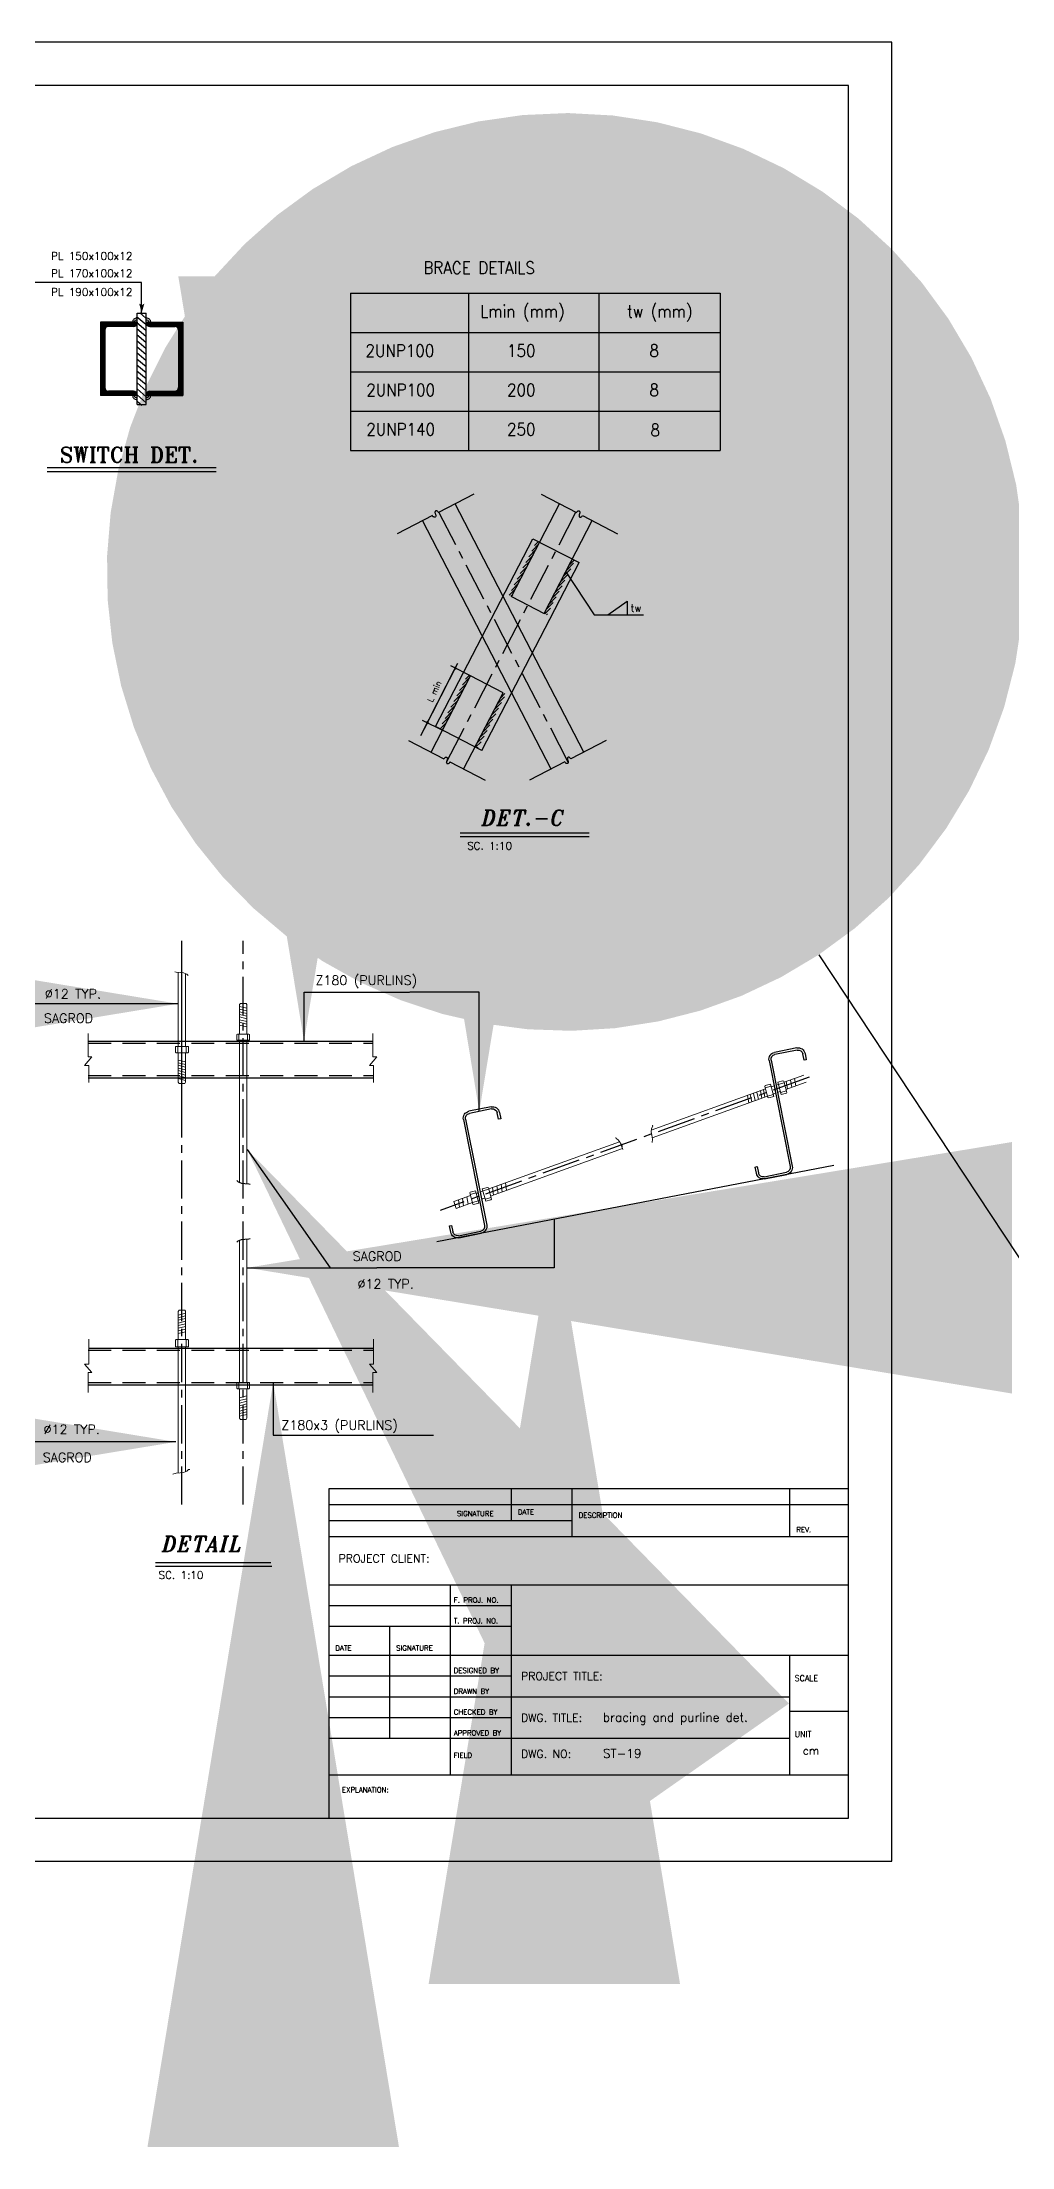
# Model space of a CAD drawing. Header units: inches. Extents: x 460503 to 460688, y 47570 to 48852.
# Drawn here: x 460562.4 to 460594.1, y 47570.4 to 47639.2 of the extents above; entities that cross this region are included whole.
import ezdxf
from ezdxf.enums import TextEntityAlignment as Align

# ---------------------------------------------------------------- set-up
doc = ezdxf.new("R2010")
doc.units = ezdxf.units.IN
doc.header["$MEASUREMENT"] = 0
doc.linetypes.add('CENTER', pattern=[2, 1.25, -0.25, 0.25, -0.25])
doc.linetypes.add('HIDDEN', pattern=[0.375, 0.25, -0.125])
for name, color, linetype in [('1', 1, 'Continuous'), ('1R', 1, 'Continuous'), ('2Y', 2, 'Continuous'), ('3', 3, 'HIDDEN'), ('3G', 3, 'Continuous'), ('4', 4, 'Continuous'), ('4C', 4, 'Continuous'), ('5', 7, 'Continuous'), ('6M', 6, 'Continuous'), ('7', 7, 'Continuous'), ('AXE', 1, 'CENTER'), ('DIM', 8, 'Continuous'), ('E10', 3, 'Continuous'), ('lateral brace', 5, 'Continuous'), ('Layer4', 118, 'Continuous'), ('PY', 4, 'Continuous'), ('ST', 30, 'Continuous'), ('TEX', 2, 'Continuous'), ('tir', 92, 'Continuous'), ('TXT', 3, 'Continuous')]:
    doc.layers.add(name, color=color, linetype=linetype)
doc.layers.add('2', color=2, linetype='Continuous', lineweight=9)
doc.styles.add('E100', font='SIMPLEX.shx', dxfattribs={"width": 0.7})
doc.styles.add('GOTHIC', font='GOTHIC.TTF')
doc.styles.add('ITALICT', font='italict')
doc.styles.add('ROMANS', font='ROMANS', dxfattribs={"width": 0.8})
doc.styles.add('ROMANT', font='romant')
doc.dimstyles.new('1-10', dxfattribs={"dimscale": 0, "dimtxt": 20, "dimasz": 25, "dimexe": 10, "dimexo": 10, "dimgap": 10, "dimtad": 0, "dimdec": 0, "dimtxsty": 'GOTHIC', "dimcen": 0, "dimclrd": 256, "dimclre": 256, "dimclrt": 1, "dimadec": 0, "dimazin": 0, "dimtfac": 1, "dimtdec": 0, "dimtofl": 0, "dimtmove": 2, "dimatfit": 3, "dimfxl": 1, "dimarcsym": 0})
doc.dimstyles.new('FELESH', dxfattribs={"dimscale": 10, "dimtxt": 2, "dimasz": 1, "dimexe": 1.5, "dimexo": 8, "dimgap": 1, "dimtad": 1, "dimlfac": 0.75, "dimzin": 9, "dimdsep": 46, "dimtxsty": 'ROMANS', "dimblk": 'DOT', "dimcen": 0.09, "dimdle": 1.5, "dimclrd": 1, "dimclre": 1, "dimclrt": 2, "dimadec": 0, "dimazin": 0, "dimtfac": 0.5, "dimtix": 1, "dimtmove": 2, "dimatfit": 3, "dimldrblk": 'DOT', "dimfxl": 1, "dimtvp": 0.15, "dimtolj": 1, "dimtzin": 9, "dimarcsym": 0})

# ---------------------------------------------------------------- blocks, each defined once
blk = doc.blocks.new('F')
at = {"layer": '3'}
for points in [[(0, 0), (2.57, 0), (3.14, 0.84)], [(0, 0), (2.57, 0), (3.14, -0.84)]]:
    blk.add_solid(points, dxfattribs=at)
blk = doc.blocks.new('ZZ')
at = {"layer": 'ST', "color": 3}
for p, q in [((-236319.8, -428742.5), (-236319.8, -428753)), ((-236319.8, -428753), (-236316.3, -428753)), ((-236316.3, -428753), (-236316.3, -428742.5)), ((-236308.3, -428731), (-236271.3, -428731)), ((-236308.3, -428734.5), (-236271.3, -428734.5)), ((-236263.3, -428742.5), (-236263.3, -428919)), ((-236259.8, -428742.5), (-236259.8, -428919)), ((-236214.8, -428927), (-236251.8, -428927)), ((-236214.8, -428930.5), (-236251.8, -428930.5)), ((-236203.3, -428908.5), (-236206.8, -428908.5)), ((-236206.8, -428908.5), (-236206.8, -428919)), ((-236203.3, -428919), (-236203.3, -428908.5))]:
    blk.add_line(p, q, dxfattribs=at)
for centre, radius, start, end in [((-236308.3, -428742.5), 11.5, 90, 180), ((-236308.3, -428742.5), 8, 90, 180), ((-236271.3, -428742.5), 11.5, 0, 90), ((-236271.3, -428742.5), 8, 0, 90), ((-236251.8, -428919), 11.5, 180, 270), ((-236251.8, -428919), 8, 180, 270), ((-236214.8, -428919), 8, 270, 0), ((-236214.8, -428919), 11.5, 270, 0)]:
    blk.add_arc(centre, radius, start, end, dxfattribs=at)
blk = doc.blocks.new('P')
at = {"layer": '6M'}
blk.add_circle((0, 0), 0.291, dxfattribs=at)

msp = doc.modelspace()

# ---------------------------------------------------------------- hatches: boundary and pattern name
at = {"layer": '2Y'}
h = msp.add_hatch(dxfattribs=at)
h.set_pattern_fill('ANSI31', color=256, scale=1.2, angle=94.6893768334, style=0)
h.set_pattern_definition([(139.689377, (458473.77965, 46934.08858), (-0.097039676, -0.114382259), [])])
h.paths.add_polyline_path([(460565.76204603, 47630.33311758), (460565.46213503, 47630.31578206), (460565.47833056, 47627.30813144), (460565.77833491, 47627.30813144)])
at = {"layer": '6M'}
h = msp.add_hatch(dxfattribs=at)
h.set_pattern_fill('ANSI31', color=1, scale=0.5)
h.set_pattern_definition([(45, (0, 0), (-0.044194173824, 0.044194173824), [])])
h.paths.add_polyline_path([(460578.63930958, 47622.82736869), (460578.55050396, 47622.87334219), (460577.63103397, 47621.09722988), (460577.71983958, 47621.05125638)])
h.paths.add_polyline_path([(460579.79378258, 47622.22971319), (460579.70497696, 47622.27568669), (460578.78550697, 47620.49957439), (460578.87431258, 47620.45360089)])
h = msp.add_hatch(dxfattribs=at)
h.set_pattern_fill('ANSI31', color=1, scale=0.5)
h.set_pattern_definition([(45, (-2.26098, -4.36746), (-0.044194173824, 0.044194173824), [])])
h.paths.add_polyline_path([(460576.37833191, 47618.45990669), (460576.28952629, 47618.50588019), (460575.3700563, 47616.72976788), (460575.45886192, 47616.68379438)])
h.paths.add_polyline_path([(460577.53280491, 47617.86225119), (460577.4439993, 47617.90822469), (460576.5245293, 47616.13211238), (460576.61333492, 47616.08613888)])

# ---------------------------------------------------------------- linework, layer by layer
at = {"layer": '1'}
for p, q in [((460571.74860333, 47591.87999788), (460571.74860333, 47581.12488037)), ((460571.74860333, 47591.87999788), (460571.74860333, 47582.53746392)), ((460588.72955203, 47591.87999788), (460571.74860333, 47591.87999788)), ((460577.71284497, 47590.8336397), (460577.71284497, 47591.87999788)), ((460579.70092552, 47590.31046061), (460579.70092552, 47591.87999788)), ((460586.81616116, 47590.31046061), (460586.81616116, 47591.87999788)), ((460588.72955203, 47591.35681879), (460571.74860333, 47591.35681879)), ((460579.70092552, 47590.8336397), (460571.74860333, 47590.8336397)), ((460588.72955203, 47590.31046061), (460571.74860333, 47590.31046061)), ((460588.72955203, 47588.74092333), (460571.74860333, 47588.74092333)), ((460575.72476443, 47582.53746392), (460575.72476443, 47588.74092333)), ((460577.71284497, 47582.53746392), (460577.71284497, 47588.74092333)), ((460577.71284497, 47588.06079052), (460571.74860333, 47588.06079052)), ((460577.71284497, 47587.3806577), (460571.74860333, 47587.3806577)), ((460573.73668388, 47583.71840406), (460573.73668388, 47587.3806577)), ((460577.71284497, 47586.43893533), (460571.74860333, 47586.43893533)), ((460588.72955203, 47586.43893533), (460577.71284497, 47586.43893533)), ((460586.81616116, 47582.53746392), (460586.81616116, 47586.43893533)), ((460577.71284497, 47585.75880252), (460571.74860333, 47585.75880252)), ((460586.81616116, 47585.0786697), (460571.74860333, 47585.0786697)), ((460588.72955203, 47584.60780851), (460586.81616116, 47584.60780851)), ((460577.71284497, 47584.39853688), (460571.74860333, 47584.39853688)), ((460577.71284497, 47583.71840406), (460571.74860333, 47583.71840406)), ((460586.81616116, 47583.71840406), (460577.71284497, 47583.71840406)), ((460571.74860333, 47582.53746392), (460588.72955203, 47582.53746392))]:
    msp.add_line(p, q, dxfattribs=at)
msp.add_lwpolyline([(460507.46120186, 47581.12488037), (460588.72955203, 47581.12488037), (460588.72955203, 47637.757877), (460507.46120186, 47637.757877)], close=True, dxfattribs=at)
at = {"layer": '1R'}
for p, q in [((460565.62550232, 47631.31602793, 0.00000032), (460559.77414489, 47631.31602793, 0.00000032)), ((460565.62550232, 47630.31409257, 0.00000032), (460565.62550232, 47631.31602793, 0.00000032)), ((460574.75610774, 47616.50790341, -0.00019194), (460575.85713807, 47618.66591692, -0.0000592)), ((460574.86425982, 47616.71889517, -0.00019194), (460575.96529015, 47618.87690868, -0.0000592)), ((460576.4149824, 47618.44132675, -0.0000592), (460575.72982598, 47618.78866551, -0.0000592)), ((460575.49121183, 47616.65690715, 0.00001672), (460574.80605541, 47617.00424591, 0.00001672))]:
    msp.add_line(p, q, dxfattribs=at)
at = {"layer": '2'}
for p, q in [((460566.75836989, 47608.77204507), (460566.71267469, 47608.78726811)), ((460566.88616376, 47608.76292229), (460566.75836989, 47608.77204507)), ((460566.82392155, 47606.33822582), (460566.82392155, 47608.76736556)), ((460566.9957017, 47608.75379917), (460566.88616376, 47608.76292229)), ((460567.10523964, 47608.7081846), (460566.9957017, 47608.75379917)), ((460567.06392155, 47606.33822582), (460567.06392155, 47608.72539057)), ((460567.1454597, 47608.66798733), (460567.10523964, 47608.7081846)), ((460568.82392155, 47607.71665476), (460568.8549915, 47607.75288215)), ((460568.82392155, 47607.71665476), (460568.82392155, 47606.75102412)), ((460569.06392155, 47607.59628527), (460568.82392155, 47607.65385239)), ((460569.06392155, 47607.5068471), (460568.82392155, 47607.56441421)), ((460569.06392155, 47607.42337176), (460568.82392155, 47607.48093887)), ((460569.06392155, 47607.33393359), (460568.82392155, 47607.3915007)), ((460569.06392155, 47607.25045825), (460568.82392155, 47607.30802536)), ((460569.06392155, 47607.16102007), (460568.82392155, 47607.21858719)), ((460568.8549915, 47607.75288215), (460569.03730222, 47607.75288215)), ((460569.03730222, 47607.75288215), (460569.06392155, 47607.71563655)), ((460569.06392155, 47607.71563655), (460569.06392155, 47606.75102412)), ((460563.87631173, 47606.77124622), (460563.87631173, 47606.00243373)), ((460568.73492155, 47606.73102412), (460568.75492155, 47606.75102412)), ((460568.73492155, 47606.55102412), (460568.73492155, 47606.73102412)), ((460569.15292155, 47606.55102412), (460568.73492155, 47606.55102412)), ((460568.75492155, 47606.75102412), (460569.13292155, 47606.75102412)), ((460568.80528513, 47606.55102412), (460568.80528513, 47606.75102412)), ((460569.06392155, 47607.07754473), (460568.82392155, 47607.13511185)), ((460569.06392155, 47606.98810656), (460568.82392155, 47607.04567367)), ((460568.82392155, 47606.55102412), (460568.82392155, 47601.9004403)), ((460569.06392155, 47606.55102412), (460569.06392155, 47601.85846532)), ((460569.08255797, 47606.55102412), (460569.08255797, 47606.75102412)), ((460569.13292155, 47606.75102412), (460569.15292155, 47606.73102412)), ((460569.15292155, 47606.55102412), (460569.15292155, 47606.73102412)), ((460573.18828598, 47606.77124622), (460573.18828598, 47606.00243373)), ((460564.00270871, 47606.00243373), (460563.75962216, 47605.72627079)), ((460563.87631173, 47606.00243373), (460564.00270871, 47606.00243373)), ((460566.73492155, 47606.33822582), (460567.15292155, 47606.33822582)), ((460566.73492155, 47606.33822582), (460566.73492155, 47606.15822582)), ((460566.75492155, 47606.13822582), (460566.73492155, 47606.15822582)), ((460567.13292155, 47606.13822582), (460566.75492155, 47606.13822582)), ((460566.80528513, 47606.33822582), (460566.80528513, 47606.13822582)), ((460566.82392155, 47605.17361338), (460566.82392155, 47606.13822582)), ((460566.82392155, 47605.90114338), (460567.06392155, 47605.84357626)), ((460567.06392155, 47605.17259517), (460567.06392155, 47606.13822582)), ((460567.08255797, 47606.33822582), (460567.08255797, 47606.13822582)), ((460567.15292155, 47606.15822582), (460567.13292155, 47606.13822582)), ((460567.15292155, 47606.33822582), (460567.15292155, 47606.15822582)), ((460573.31468295, 47606.00243373), (460573.07159641, 47605.72627079)), ((460573.18828598, 47606.00243373), (460573.31468295, 47606.00243373)), ((460563.75962216, 47605.72627079), (460563.896748, 47605.72627079)), ((460563.896748, 47605.72627079), (460563.896748, 47605.17049366)), ((460566.82392155, 47605.8117052), (460567.06392155, 47605.75413809)), ((460566.82392155, 47605.72822986), (460567.06392155, 47605.67066275)), ((460566.82392155, 47605.63879169), (460567.06392155, 47605.58122458)), ((460566.82392155, 47605.55531635), (460567.06392155, 47605.49774924)), ((460566.82392155, 47605.46587818), (460567.06392155, 47605.40831106)), ((460566.82392155, 47605.38240284), (460567.06392155, 47605.32483572)), ((460566.82392155, 47605.29296466), (460567.06392155, 47605.23539755)), ((460566.85054088, 47605.13636779), (460566.82392155, 47605.17361338)), ((460567.0328516, 47605.13636779), (460566.85054088, 47605.13636779)), ((460567.06392155, 47605.17259517), (460567.0328516, 47605.13636779)), ((460573.07159641, 47605.72627079), (460573.20872225, 47605.72627079)), ((460573.20872225, 47605.72627079), (460573.20872225, 47605.17049366)), ((460586.41692801, 47605.17392857), (460586.590583, 47605.22129884)), ((460586.52693228, 47604.77066308), (460586.41692801, 47605.17392857)), ((460586.43544546, 47605.10604531), (460586.62839546, 47605.15867893)), ((460586.590583, 47605.22129884), (460586.61514137, 47605.2072672)), ((460586.61514137, 47605.2072672), (460586.71461892, 47604.8425917)), ((460587.27124462, 47605.40502481), (460586.62484675, 47605.17168817)), ((460587.35273308, 47605.17928242), (460586.68821035, 47604.93940307)), ((460586.74203111, 47604.95883128), (460586.69249639, 47605.19610834)), ((460586.88134129, 47605.00911945), (460586.83180657, 47605.24639651)), ((460587.01189131, 47605.05624539), (460586.96235659, 47605.29352245)), ((460586.0222412, 47604.95415968), (460582.28660193, 47603.60566899)), ((460586.08560481, 47604.72187458), (460582.31546633, 47603.36093036)), ((460585.47771311, 47604.50243789), (460585.42817839, 47604.73971495)), ((460585.57249295, 47604.53665151), (460585.52295824, 47604.77392857)), ((460585.67664514, 47604.57424836), (460585.62711042, 47604.81152542)), ((460585.78608836, 47604.61375516), (460585.73655364, 47604.85103222)), ((460585.90021755, 47604.6549535), (460585.85068283, 47604.89223056)), ((460585.99998608, 47604.69096794), (460585.95045136, 47604.928245)), ((460586.01307377, 47605.0637637), (460585.99904213, 47605.03920533)), ((460585.99904213, 47605.03920533), (460586.09851968, 47604.67452984)), ((460586.20524622, 47605.04325069), (460586.01229622, 47604.99061707)), ((460586.18672877, 47605.11113396), (460586.01307377, 47605.0637637)), ((460586.27821559, 47604.77575173), (460586.08526559, 47604.72311811)), ((460586.09851968, 47604.67452984), (460586.12307805, 47604.6604982)), ((460586.29673304, 47604.70786846), (460586.12307805, 47604.6604982)), ((460586.29673304, 47604.70786846), (460586.18672877, 47605.11113396)), ((460586.3009876, 47605.05478153), (460586.21096524, 47605.02228527)), ((460586.34858302, 47604.81680443), (460586.27432885, 47604.79000016)), ((460586.4361227, 47605.10356259), (460586.3675671, 47605.07881539)), ((460586.49948631, 47604.87127748), (460586.41516252, 47604.84083829)), ((460586.50841483, 47604.83854635), (460586.70136483, 47604.89117997)), ((460586.52693228, 47604.77066308), (460586.70058728, 47604.81803334)), ((460586.71461892, 47604.8425917), (460586.70058728, 47604.81803334)), ((460582.32339467, 47603.77021041), (460582.33300355, 47603.73498514)), ((460581.2497486, 47603.23138578), (460576.97012215, 47601.68652664)), ((460581.12354162, 47603.36854792), (460581.1331505, 47603.33332265)), ((460581.1331505, 47603.33332265), (460581.20037207, 47603.29488973)), ((460581.20037207, 47603.29488973), (460581.27320563, 47603.20121731)), ((460581.27320563, 47603.20121731), (460581.31083405, 47603.0979415)), ((460581.28807302, 47603.16680228), (460581.34910568, 47603.06879603)), ((460581.31083405, 47603.0979415), (460581.35326653, 47602.9770532)), ((460582.29460875, 47603.66774179), (460582.27942898, 47603.55006076)), ((460582.27942898, 47603.55006076), (460582.29945435, 47603.44198313)), ((460582.33300355, 47603.73498514), (460582.29460875, 47603.66774179)), ((460582.29945435, 47603.44198313), (460582.32428442, 47603.31629317)), ((460582.32428442, 47603.31629317), (460582.31790585, 47603.20101297)), ((460581.34188238, 47603.00948612), (460577.03348576, 47601.45424153)), ((460576.76201507, 47601.68945748), (460576.93567007, 47601.73682775)), ((460576.87201935, 47601.28619199), (460576.76201507, 47601.68945748)), ((460576.93567007, 47601.73682775), (460576.96022843, 47601.72279611)), ((460576.96022843, 47601.72279611), (460577.05970598, 47601.35812061)), ((460577.1280029, 47601.48836032), (460577.09243304, 47601.73067842)), ((460577.2771256, 47601.54219062), (460577.24155574, 47601.78450871)), ((460577.41629228, 47601.592427), (460577.38072242, 47601.83474509)), ((460577.55695807, 47601.64320452), (460577.52138822, 47601.88552261)), ((460576.37592763, 47601.47203436), (460575.82971138, 47601.27486128)), ((460575.91119985, 47601.04911888), (460575.82971138, 47601.27486128)), ((460576.43929124, 47601.23974925), (460575.91119985, 47601.04911888)), ((460576.01629354, 47601.08705559), (460575.98072369, 47601.32937368)), ((460576.14648944, 47601.13405369), (460576.11091959, 47601.37637179)), ((460576.29675922, 47601.18829806), (460576.26118936, 47601.43061615)), ((460576.3667602, 47601.58163837), (460576.35272856, 47601.55708001)), ((460576.35272856, 47601.55708001), (460576.45220611, 47601.19240452)), ((460576.55893265, 47601.56112537), (460576.36598265, 47601.50849174)), ((460576.54041519, 47601.62900864), (460576.3667602, 47601.58163837)), ((460576.63190202, 47601.29362641), (460576.43895202, 47601.24099278)), ((460576.45220611, 47601.19240452), (460576.47676447, 47601.17837288)), ((460576.65041947, 47601.22574314), (460576.47676447, 47601.17837288)), ((460576.65041947, 47601.22574314), (460576.54041519, 47601.62900864)), ((460576.62351163, 47601.56140721), (460576.56465167, 47601.54015995)), ((460576.67110706, 47601.32343011), (460576.62801528, 47601.30787484)), ((460576.78139811, 47601.61840106), (460576.69009114, 47601.58544107)), ((460576.84476171, 47601.38611595), (460576.73768656, 47601.34746397)), ((460576.78053252, 47601.62157422), (460576.97348252, 47601.67420784)), ((460576.85350189, 47601.35407526), (460577.04645189, 47601.40670888)), ((460576.87201935, 47601.28619199), (460577.04567434, 47601.33356225)), ((460577.05970598, 47601.35812061), (460577.04567434, 47601.33356225)), ((460568.82392155, 47595.3572542), (460568.82392155, 47600.00783801)), ((460569.06392155, 47595.3572542), (460569.06392155, 47600.04981299)), ((460566.85054088, 47597.72274443), (460566.82392155, 47597.68549883)), ((460566.82392155, 47597.68549883), (460566.82392155, 47596.7608864)), ((460566.82392155, 47597.56614755), (460567.06392155, 47597.62371467)), ((460567.0328516, 47597.72274443), (460566.85054088, 47597.72274443)), ((460567.06392155, 47597.68651704), (460567.0328516, 47597.72274443)), ((460567.06392155, 47597.68651704), (460567.06392155, 47596.7608864)), ((460566.82392155, 47597.47670938), (460567.06392155, 47597.53427649)), ((460566.82392155, 47597.39323404), (460567.06392155, 47597.45080115)), ((460566.82392155, 47597.30379587), (460567.06392155, 47597.36136298)), ((460566.82392155, 47597.22032053), (460567.06392155, 47597.27788764)), ((460566.82392155, 47597.13088235), (460567.06392155, 47597.18844947)), ((460566.82392155, 47597.04740702), (460567.06392155, 47597.10497413)), ((460566.82392155, 47596.95796884), (460567.06392155, 47597.01553595)), ((460563.896748, 47595.96200752), (460563.896748, 47596.77806469)), ((460566.75492155, 47596.7608864), (460566.73492155, 47596.7408864)), ((460566.73492155, 47596.5208864), (460566.73492155, 47596.7408864)), ((460566.73492155, 47596.5208864), (460567.15292155, 47596.5208864)), ((460567.13292155, 47596.7608864), (460566.75492155, 47596.7608864)), ((460566.80528513, 47596.5208864), (460566.80528513, 47596.7608864)), ((460566.82392155, 47596.5208864), (460566.82392155, 47592.40614703)), ((460567.06392155, 47596.5208864), (460567.06392155, 47592.44812201)), ((460567.08255797, 47596.5208864), (460567.08255797, 47596.7608864)), ((460567.15292155, 47596.7408864), (460567.13292155, 47596.7608864)), ((460567.15292155, 47596.5208864), (460567.15292155, 47596.7408864)), ((460573.20872225, 47595.96200752), (460573.20872225, 47596.77806469)), ((460563.75962216, 47595.96200752), (460563.896748, 47595.96200752)), ((460564.00270871, 47595.68584459), (460563.75962216, 47595.96200752)), ((460563.87631173, 47595.03326838), (460563.87631173, 47595.68584459)), ((460563.87631173, 47595.68584459), (460564.00270871, 47595.68584459)), ((460573.31468295, 47595.68584459), (460573.07159641, 47595.96200752)), ((460573.07159641, 47595.96200752), (460573.20872225, 47595.96200752)), ((460573.18828598, 47595.03326838), (460573.18828598, 47595.68584459)), ((460573.18828598, 47595.68584459), (460573.31468295, 47595.68584459)), ((460568.73492155, 47595.3572542), (460568.73492155, 47595.1772542)), ((460569.15292155, 47595.3572542), (460568.73492155, 47595.3572542)), ((460568.73492155, 47595.1772542), (460568.75492155, 47595.1572542)), ((460568.75492155, 47595.1572542), (460569.13292155, 47595.1572542)), ((460568.80528513, 47595.3572542), (460568.80528513, 47595.1572542)), ((460568.82392155, 47594.19162355), (460568.82392155, 47595.1572542)), ((460569.06392155, 47594.92017175), (460568.82392155, 47594.86260464)), ((460569.06392155, 47594.83073358), (460568.82392155, 47594.77316647)), ((460569.06392155, 47594.19264176), (460569.06392155, 47595.1572542)), ((460569.08255797, 47595.3572542), (460569.08255797, 47595.1572542)), ((460569.13292155, 47595.1572542), (460569.15292155, 47595.1772542)), ((460569.15292155, 47595.3572542), (460569.15292155, 47595.1772542)), ((460569.06392155, 47594.74725824), (460568.82392155, 47594.68969113)), ((460569.06392155, 47594.65782007), (460568.82392155, 47594.60025296)), ((460569.06392155, 47594.57434473), (460568.82392155, 47594.51677762)), ((460569.06392155, 47594.48490655), (460568.82392155, 47594.42733944)), ((460569.06392155, 47594.40143122), (460568.82392155, 47594.3438641)), ((460569.06392155, 47594.31199304), (460568.82392155, 47594.25442593)), ((460568.82392155, 47594.19162355), (460568.8549915, 47594.15539617)), ((460568.8549915, 47594.15539617), (460569.03730222, 47594.15539617)), ((460569.03730222, 47594.15539617), (460569.06392155, 47594.19264176)), ((460566.75836989, 47592.40146751), (460566.64883196, 47592.36497572)), ((460566.88616376, 47592.41059029), (460566.75836989, 47592.40146751)), ((460566.9957017, 47592.41971341), (460566.88616376, 47592.41059029)), ((460567.10523964, 47592.46532799), (460566.9957017, 47592.41971341)), ((460567.16000837, 47592.52006568), (460567.10523964, 47592.46532799)), ((460567.1965207, 47592.52006568), (460567.16000837, 47592.52006568))]:
    msp.add_line(p, q, dxfattribs=at)
at = {"layer": '2Y'}
for p, q in [((460572.45047181, 47628.39183951, 0.00000032), (460584.53748934, 47628.39183951, 0.00000032)), ((460572.45047181, 47627.10663951, 0.00000032), (460584.53748934, 47627.10663951, 0.00000032)), ((460576.48148594, 47624.39704794, -0.00269408), (460575.32454056, 47623.79819709, -0.00269408)), ((460578.6823147, 47624.39704794, -0.00269408), (460579.83926007, 47623.79819709, -0.00269408)), ((460575.12985736, 47623.69742639, -0.00269408), (460573.97940652, 47623.1019372, -0.00269408)), ((460580.03394327, 47623.69742639, -0.00269408), (460581.18439411, 47623.1019372, -0.00269408)), ((460574.35221891, 47616.34348399, -0.00269408), (460575.50916429, 47615.74463315, -0.00269408)), ((460580.81158172, 47616.34348399, -0.00269408), (460579.65463634, 47615.74463315, -0.00269408)), ((460575.70384749, 47615.64386245, -0.00269408), (460576.85429833, 47615.04837326, -0.00269408)), ((460579.45995314, 47615.64386245, -0.00269408), (460578.3095023, 47615.04837326, -0.00269408))]:
    msp.add_line(p, q, dxfattribs=at)
at = {"layer": '2Y', "elevation": -0.00269408}
for points in [[(460575.22719896, 47623.74781174, -0.0646605448), (460575.23900794, 47623.7153094, -0.077520967), (460575.24087407, 47623.68647295, -0.1071733163), (460575.23271178, 47623.66042273, -0.1449999812), (460575.21802779, 47623.64630806, -0.1449999812), (460575.19802525, 47623.64246851, -0.1071733163), (460575.17204316, 47623.65084512, -0.077520967), (460575.1495764, 47623.6690184, -0.0646605448), (460575.12985736, 47623.69742639, -0.0646605448)], [(460575.32454056, 47623.79819709, 0.0646605448), (460575.30482152, 47623.82660507, 0.077520967), (460575.28235476, 47623.84477836, 0.1071733163), (460575.25637267, 47623.85315497, 0.1449999812), (460575.23637014, 47623.84931542, 0.1449999812), (460575.22168614, 47623.83520075, 0.1071733163), (460575.21352385, 47623.80915053, 0.077520967), (460575.21538998, 47623.78031408, 0.0646605448), (460575.22719896, 47623.74781174, 0.0646605448)], [(460579.83926007, 47623.79819709, -0.0646605448), (460579.85897911, 47623.82660507, -0.077520967), (460579.88144587, 47623.84477836, -0.1071733163), (460579.90742796, 47623.85315497, -0.1449999812), (460579.9274305, 47623.84931542, -0.1449999812), (460579.94211449, 47623.83520075, -0.1071733163), (460579.95027678, 47623.80915053, -0.077520967), (460579.94841065, 47623.78031408, -0.0646605448), (460579.93660167, 47623.74781174, -0.0646605448)], [(460579.93660167, 47623.74781174, 0.0646605448), (460579.92479269, 47623.7153094, 0.077520967), (460579.92292656, 47623.68647295, 0.1071733163), (460579.93108885, 47623.66042273, 0.1449999812), (460579.94577285, 47623.64630806, 0.1449999812), (460579.96577538, 47623.64246851, 0.1071733163), (460579.99175747, 47623.65084512, 0.077520967), (460580.01422423, 47623.6690184, 0.0646605448), (460580.03394327, 47623.69742639, 0.0646605448)], [(460575.50916429, 47615.74463315, -0.0646605448), (460575.52888333, 47615.77304113, -0.077520967), (460575.55135009, 47615.79121442, -0.1071733163), (460575.57733218, 47615.79959103, -0.1449999812), (460575.59733471, 47615.79575148, -0.1449999812), (460575.61201871, 47615.7816368, -0.1071733163), (460575.620181, 47615.75558659, -0.077520967), (460575.61831487, 47615.72675014, -0.0646605448), (460575.60650589, 47615.6942478, -0.0646605448)], [(460575.60650589, 47615.6942478, 0.0646605448), (460575.59469691, 47615.66174546, 0.077520967), (460575.59283078, 47615.632909, 0.1071733163), (460575.60099307, 47615.60685879, 0.1449999812), (460575.61567706, 47615.59274412, 0.1449999812), (460575.6356796, 47615.58890457, 0.1071733163), (460575.66166169, 47615.59728118, 0.077520967), (460575.68412845, 47615.61545446, 0.0646605448), (460575.70384749, 47615.64386245, 0.0646605448)], [(460579.55729474, 47615.6942478, -0.0646605448), (460579.56910372, 47615.66174546, -0.077520967), (460579.57096985, 47615.632909, -0.1071733163), (460579.56280756, 47615.60685879, -0.1449999812), (460579.54812357, 47615.59274412, -0.1449999812), (460579.52812103, 47615.58890457, -0.1071733163), (460579.50213894, 47615.59728118, -0.077520967), (460579.47967218, 47615.61545446, -0.0646605448), (460579.45995314, 47615.64386245, -0.0646605448)], [(460579.65463634, 47615.74463315, 0.0646605448), (460579.6349173, 47615.77304113, 0.077520967), (460579.61245054, 47615.79121442, 0.1071733163), (460579.58646845, 47615.79959103, 0.1449999812), (460579.56646592, 47615.79575148, 0.1449999812), (460579.55178193, 47615.7816368, 0.1071733163), (460579.54361964, 47615.75558659, 0.077520967), (460579.54548576, 47615.72675014, 0.0646605448), (460579.55729474, 47615.6942478, 0.0646605448)]]:
    msp.add_lwpolyline(points, format="xyb", dxfattribs=at)
at = {"layer": '3', "color": 1, "linetype": 'CENTER'}
for p, q in [((460566.94392155, 47591.36961576), (460566.94392155, 47609.79566513)), ((460566.94392155, 47604.26295505), (460566.94392155, 47609.70065809)), ((460568.94392155, 47591.36961576), (460568.94392155, 47609.79566513)), ((460587.44596084, 47605.34051481), (460575.38367552, 47600.98627225))]:
    msp.add_line(p, q, dxfattribs=at)
at = {"layer": '3G'}
for p, q in [((460565.47550232, 47630.02140554, 0.00000032), (460564.27550233, 47630.02140554, 0.00000032)), ((460564.27550233, 47630.02140554, 0.00000032), (460564.27550233, 47627.62140555, 0.00000032)), ((460565.47352281, 47630.0006992, 0.00000032), (460564.3007881, 47630.0006992, 0.00000032)), ((460564.3007881, 47630.0006992, 0.00000032), (460564.3007881, 47627.64668069, 0.00000032)), ((460565.47352281, 47629.9756992, 0.00000032), (460564.3257881, 47629.9756992, 0.00000032)), ((460564.3257881, 47629.9756992, 0.00000032), (460564.3257881, 47627.67168069, 0.00000032)), ((460565.46492307, 47629.94813992, 0.00000032), (460564.34878827, 47629.94813992, 0.00000032)), ((460564.34878827, 47629.94813992, 0.00000032), (460564.34878827, 47627.69467116, 0.00000032)), ((460565.44976058, 47629.92313992, 0.00000032), (460564.37378827, 47629.92313992, 0.00000032)), ((460564.37378827, 47629.92313992, 0.00000032), (460564.37378827, 47627.71967116, 0.00000032)), ((460565.42292885, 47629.89813992, 0.00000032), (460564.37378827, 47629.89813992, 0.00000032)), ((460565.47550232, 47627.32702049, 0.00000032), (460565.47550232, 47630.31579059, 0.00000032)), ((460565.47550232, 47630.31579059, 0.00000032), (460565.77550232, 47630.31579059, 0.00000032)), ((460565.47550232, 47630.02140554, 0.00000032), (460565.47550232, 47629.99740554, 0.00000032)), ((460565.77550232, 47627.32702049, 0.00000032), (460565.77550232, 47630.31579059, 0.00000032)), ((460565.77550232, 47630.02140554, 0.00000032), (460566.97550232, 47630.02140554, 0.00000032)), ((460565.77550232, 47630.02140554, 0.00000032), (460565.77550232, 47629.99740554, 0.00000032)), ((460565.77748184, 47630.0006992, 0.00000032), (460566.95021655, 47630.0006992, 0.00000032)), ((460565.77748184, 47629.9756992, 0.00000032), (460566.92521655, 47629.9756992, 0.00000032)), ((460565.78608158, 47629.94813992, 0.00000032), (460566.90221638, 47629.94813992, 0.00000032)), ((460565.78875115, 47630.02191361, 0.00000032), (460565.78888038, 47629.99791396, 0.00000032)), ((460565.80124407, 47629.92313992, 0.00000032), (460566.87721638, 47629.92313992, 0.00000032)), ((460565.8280758, 47629.89813992, 0.00000032), (460566.87721638, 47629.89813992, 0.00000032)), ((460566.87721638, 47629.92313992, 0.00000032), (460566.87721638, 47627.71967116, 0.00000032)), ((460566.90221638, 47629.94813992, 0.00000032), (460566.90221638, 47627.69467116, 0.00000032)), ((460566.92521655, 47629.9756992, 0.00000032), (460566.92521655, 47627.67168069, 0.00000032)), ((460566.95021655, 47630.0006992, 0.00000032), (460566.95021655, 47627.64668069, 0.00000032)), ((460566.97550232, 47630.02140554, 0.00000032), (460566.97550232, 47627.62140555, 0.00000032)), ((460564.39450233, 47629.75740554, 0.00000032), (460564.39450233, 47627.88540555, 0.00000032)), ((460564.41950233, 47629.75740554, 0.00000032), (460564.41950233, 47627.88540555, 0.00000032)), ((460565.35550232, 47629.87740554, 0.00000032), (460564.53950233, 47629.87740554, 0.00000032)), ((460565.89550232, 47629.87740554, 0.00000032), (460566.71150232, 47629.87740554, 0.00000032)), ((460566.83150232, 47629.75740554, 0.00000032), (460566.83150232, 47627.88540555, 0.00000032)), ((460566.85650232, 47629.75740554, 0.00000032), (460566.85650232, 47627.88540555, 0.00000032)), ((460565.47550232, 47627.62140555, 0.00000032), (460564.27550233, 47627.62140555, 0.00000032)), ((460565.47549555, 47627.64668069, 0.00000032), (460564.3007881, 47627.64668069, 0.00000032)), ((460565.4725904, 47627.67168069, 0.00000032), (460564.3257881, 47627.67168069, 0.00000032)), ((460565.46492307, 47627.69467116, 0.00000032), (460564.34878827, 47627.69467116, 0.00000032)), ((460565.44976058, 47627.71967116, 0.00000032), (460564.37378827, 47627.71967116, 0.00000032)), ((460565.35550232, 47627.76540555, 0.00000032), (460564.53950233, 47627.76540555, 0.00000032)), ((460565.42881672, 47627.74040555, 0.00000032), (460564.53950233, 47627.74040555, 0.00000032)), ((460565.47550232, 47627.62140555, 0.00000032), (460565.47550232, 47627.64540555, 0.00000032)), ((460565.47550232, 47627.32702049, 0.00000032), (460565.77550232, 47627.32702049, 0.00000032)), ((460565.77550232, 47627.62140555, 0.00000032), (460565.77550232, 47627.64540555, 0.00000032)), ((460565.77550232, 47627.62140555, 0.00000032), (460566.97550232, 47627.62140555, 0.00000032)), ((460565.7755091, 47627.64668069, 0.00000032), (460566.95021655, 47627.64668069, 0.00000032)), ((460565.77841425, 47627.67168069, 0.00000032), (460566.92521655, 47627.67168069, 0.00000032)), ((460565.78608158, 47627.69467116, 0.00000032), (460566.90221638, 47627.69467116, 0.00000032)), ((460565.80124407, 47627.71967116, 0.00000032), (460566.87721638, 47627.71967116, 0.00000032)), ((460565.80167443, 47627.62194841, 0.00000032), (460565.8015452, 47627.64594806, 0.00000032)), ((460565.82218793, 47627.74040555, 0.00000032), (460566.71150232, 47627.74040555, 0.00000032)), ((460565.89550232, 47627.76540555, 0.00000032), (460566.71150232, 47627.76540555, 0.00000032)), ((460562.53654599, 47625.13376098, 0.00000032), (460568.06231684, 47625.13376098, 0.00000032)), ((460580.07778366, 47615.96366002, -0.00100455), (460575.87455763, 47624.0828935, 0.00138364)), ((460577.71983958, 47621.05125638, 0.00049191), (460579.28927081, 47624.0828791, 0.00138363)), ((460579.01208447, 47615.41203946, -0.00100453), (460574.80885845, 47623.53127293, 0.00138366)), ((460578.78550697, 47620.49957439, 0.00049191), (460580.35497, 47623.53125854, 0.00138365)), ((460575.23684788, 47616.79872813, -0.00079273), (460578.41729554, 47622.94230244, 0.00101434)), ((460578.41729554, 47622.94230244, 0.00041355), (460579.926991, 47622.16075295, 0.00041355)), ((460576.74654334, 47616.01717863, -0.00079273), (460579.926991, 47622.16075295, 0.00101434)), ((460577.71983958, 47621.05125638, 0.00049191), (460578.78550697, 47620.49957439, 0.00049191)), ((460575.08604919, 47615.96364334, -0.00100455), (460576.37833191, 47618.45990669, -0.0002703)), ((460577.4439993, 47617.90822469, -0.00019194), (460576.37833191, 47618.45990669, -0.00019194)), ((460576.15174838, 47615.41202278, -0.00100454), (460577.4439993, 47617.90822469, -0.0002703)), ((460576.74654334, 47616.01717863, -0.00019194), (460575.23684788, 47616.79872813, -0.00019194)), ((460576.0386208, 47613.20408629), (460580.25443266, 47613.20408629)), ((460569.88667927, 47589.34324813), (460566.07414032, 47589.34324813))]:
    msp.add_line(p, q, dxfattribs=at)
for centre, radius, start, end in [((460564.53950233, 47629.75740554, 0.00000032), 0.195, 90, 180), ((460564.53950233, 47629.75740554, 0.00000032), 0.17, 90, 180), ((460564.53950233, 47629.75740554, 0.00000032), 0.145, 90, 180), ((460565.35550232, 47629.99740554, 0.00000032), 0.12, 270, 0), ((460565.89550232, 47629.99740554, 0.00000032), 0.12, 180, 270), ((460566.71150232, 47629.75740554, 0.00000032), 0.195, 0, 90), ((460566.71150232, 47629.75740554, 0.00000032), 0.17, 0, 90), ((460566.71150232, 47629.75740554, 0.00000032), 0.145, 0, 90), ((460564.53950233, 47629.75740554, 0.00000032), 0.12, 90, 180), ((460566.71150232, 47629.75740554, 0.00000032), 0.12, 0, 90), ((460564.53950233, 47627.88540555, 0.00000032), 0.195, 180, 270), ((460564.53950233, 47627.88540555, 0.00000032), 0.17, 180, 270), ((460564.53950233, 47627.88540555, 0.00000032), 0.145, 180, 270), ((460564.53950233, 47627.88540555, 0.00000032), 0.12, 180, 270), ((460566.71150232, 47627.88540555, 0.00000032), 0.195, 270, 0), ((460566.71150232, 47627.88540555, 0.00000032), 0.17, 270, 0), ((460566.71150232, 47627.88540555, 0.00000032), 0.12, 270, 0), ((460566.71150232, 47627.88540555, 0.00000032), 0.145, 270, 0), ((460565.35550232, 47627.64540555, 0.00000032), 0.12, 0, 90), ((460565.89550232, 47627.64540555, 0.00000032), 0.12, 90, 180)]:
    msp.add_arc(centre, radius, start, end, dxfattribs=at)
at = {"layer": '4', "color": 3}
msp.add_line((460588.248178, 47602.45431874), (460575.28017051, 47599.95710581), dxfattribs=at)
at = {"layer": '4'}
for p, q in [((460568.7423834, 47601.95784354), (460568.78260346, 47601.91764628)), ((460568.78260346, 47601.91764628), (460568.8921414, 47601.8720317)), ((460568.8921414, 47601.8720317), (460569.00167934, 47601.86290859)), ((460569.00167934, 47601.86290859), (460569.1294732, 47601.8537858)), ((460569.1294732, 47601.8537858), (460569.17516841, 47601.83856277)), ((460568.7423834, 47599.95043477), (460568.78260346, 47599.99063204)), ((460568.78260346, 47599.99063204), (460568.8921414, 47600.03624661)), ((460568.8921414, 47600.03624661), (460569.00167934, 47600.04536973)), ((460569.00167934, 47600.04536973), (460569.1294732, 47600.05449251)), ((460569.1294732, 47600.05449251), (460569.17516841, 47600.06971555))]:
    msp.add_line(p, q, dxfattribs=at)
at = {"layer": '4C'}
for p, q in [((460572.45047181, 47630.96223951, 0.00000032), (460584.53748934, 47630.96223951, 0.00000032)), ((460572.45047181, 47630.96223951, 0.00000032), (460572.45047181, 47625.82143951, 0.00000032)), ((460576.30607181, 47630.96223951, 0.00000032), (460576.30607181, 47625.82143951, 0.00000032)), ((460580.5713208, 47630.96223951, 0.00000032), (460580.5713208, 47625.82143951, 0.00000032)), ((460584.53748934, 47630.96223951, 0.00000032), (460584.53748934, 47625.82143951, 0.00000032)), ((460572.45047181, 47629.67703951, 0.00000032), (460584.53748934, 47629.67703951, 0.00000032)), ((460572.45047181, 47625.82143951, 0.00000032), (460584.53748934, 47625.82143951, 0.00000032))]:
    msp.add_line(p, q, dxfattribs=at)
at = {"layer": '5', "color": 3}
for p, q in [((460563.87631173, 47606.52096281), (460573.18828598, 47606.52096281)), ((460563.87631173, 47605.32096281), (460573.18828598, 47605.32096281)), ((460563.896748, 47596.48731551), (460573.20872225, 47596.48731551)), ((460563.87631173, 47595.28731551), (460573.18828598, 47595.28731551))]:
    msp.add_line(p, q, dxfattribs=at)
at = {"layer": '6M', "color": 1}
for p, q in [((460580.86778045, 47620.45037591, 0.00093778), (460581.50090575, 47620.89888454, 0.00093778)), ((460581.50090575, 47620.89888454, 0.00093778), (460581.50090575, 47620.45037591, 0.00093778))]:
    msp.add_line(p, q, dxfattribs=at)
at = {"layer": '6M'}
msp.add_line((460576.0386208, 47613.32408629), (460580.25443266, 47613.32408629), dxfattribs=at)
for centre, radius, start, end in [((460565.46386592, 47630.01662089, 0.00000032), 0.13514902, 87.9311429511, 177.9381910255), ((460565.46386592, 47630.01662089, 0.00000032), 0.07514902, 83.8822504987, 176.3145254362), ((460565.78713873, 47630.01662089, 0.00000032), 0.07514902, 3.6854745638, 96.1177495013), ((460565.78713873, 47630.01662089, 0.00000032), 0.13514902, 2.0618089745, 92.0688570489), ((460565.46386592, 47627.6261902, 0.00000032), 0.13514902, 182.0618089745, 272.0688570489), ((460565.46386592, 47627.6261902, 0.00000032), 0.07514902, 183.6854745638, 276.1177495013), ((460565.78713873, 47627.6261902, 0.00000032), 0.07514902, 263.8822504987, 356.3145254362), ((460565.78713873, 47627.6261902, 0.00000032), 0.13514902, 267.9311429511, 357.9381910255)]:
    msp.add_arc(centre, radius, start, end, dxfattribs=at)
at = {"layer": '7'}
msp.add_line((460566.07414032, 47589.47766152), (460569.84737468, 47589.47766152), dxfattribs=at)
at = {"layer": 'AXE'}
for p, q in [((460579.57125017, 47615.63701579, -0.00101949), (460575.34170804, 47623.80708321, 0.00138365)), ((460575.59255384, 47615.63694332, -0.00101951), (460579.82212041, 47623.80706882, 0.00138364))]:
    msp.add_line(p, q, dxfattribs=at)
at = {"layer": 'DIM'}
msp.add_lwpolyline([(460506.04537694, 47579.70905546), (460590.14537694, 47579.70905546), (460590.14537694, 47639.17370192), (460506.04537694, 47639.17370192)], close=True, dxfattribs=at)
at = {"layer": 'lateral brace'}
msp.add_lwpolyline([(460506.04537694, 47579.70905546), (460590.14537694, 47579.70905546), (460590.14537694, 47639.17370192), (460506.04537694, 47639.17370192)], close=True, dxfattribs=at)
at = {"layer": 'Layer4'}
msp.add_lwpolyline([(460590.14537694, 47639.17370192), (460506.04537694, 47639.17370192), (460506.04537694, 47579.70905546), (460590.14537694, 47579.70905546)], close=True, dxfattribs=at)
at = {"layer": 'tir', "color": 1, "linetype": 'HIDDEN', "ltscale": 3}
for p, q in [((460563.87631173, 47606.45096281), (460573.18828598, 47606.45096281)), ((460563.87631173, 47605.39096281), (460573.18828598, 47605.39096281)), ((460563.87631173, 47596.41731551), (460573.18828598, 47596.41731551)), ((460563.87631173, 47595.35731551), (460573.18828598, 47595.35731551))]:
    msp.add_line(p, q, dxfattribs=at)
at = {"layer": 'TXT', "color": 6}
msp.add_line((460562.53654599, 47625.27243458, 0.00000032), (460568.06231684, 47625.27243458, 0.00000032), dxfattribs=at)

# ---------------------------------------------------------------- block references
at = {"layer": '1R', "xscale": 0.09999999999998439, "yscale": 0.09999999999998439, "zscale": 0.09999999999998439, "rotation": 89.18495202066657}
msp.add_blockref('F', (460565.62562356, 47630.31531106, 0.00000032), dxfattribs=at)
at = {"layer": '2Y', "xscale": -0.1000000000000713, "yscale": 0.1000000000000227, "zscale": 0.1, "rotation": 299.0190273990538}
for p in [(460575.88082075, 47618.71211899, -0.0000592), (460574.9724119, 47616.92988694, -0.00019194)]:
    msp.add_blockref('P', p, dxfattribs=at)
at = {"layer": 'DIM', "color": 3, "xscale": -0.02, "yscale": 0.02, "zscale": 0.02, "rotation": 11.3099324995291}
for p in [(454271.03293707, 55087.52531213), (454261.04196074, 55085.59943959)]:
    msp.add_blockref('ZZ', p, dxfattribs=at)

# ---------------------------------------------------------------- texts
at = {"layer": '1', "style": 'ROMANS'}
for s, height, p in [('SIGNATURE', 0.167417309, (460575.93403606, 47590.99059343)), ('DATE', 0.167417309, (460577.92211661, 47591.04291134)), ('DESCRIPTION', 0.1674173092, (460579.91019716, 47590.93827552)), ('REV.', 0.167417309, (460587.0254328, 47590.46741434)), ('PROJECT CLIENT:', 0.2615895456, (460572.06251079, 47589.47611191)), ('F. PROJ. NO.', 0.1674173092, (460575.82940024, 47588.16542633)), ('T. PROJ. NO.', 0.1674173092, (460575.82940024, 47587.48529352)), ('DATE', 0.167417309, (460571.95787497, 47586.59588906)), ('SIGNATURE', 0.167417309, (460573.94595552, 47586.59588906)), ('DESIGNED BY', 0.1674173092, (460575.82940024, 47585.86343833)), ('PROJECT TITLE:', 0.2615895456, (460578.02675243, 47585.63179493)), ('DRAWN BY', 0.167417309, (460575.82940024, 47585.18330551)), ('SCALE', 0.188344473, (460586.97311489, 47585.60184879)), ('CHECKED BY', 0.167417309, (460575.82940024, 47584.5031727)), ('DWG. TITLE:', 0.2615895456, (460578.02675243, 47584.27152929)), ('APPROVED BY', 0.1674173092, (460575.82940024, 47583.82303988)), ('UNIT', 0.188344473, (460586.97311489, 47583.77072197)), ('FIELD', 0.167417309, (460575.82940024, 47583.09058915)), ('DWG. NO:', 0.261589546, (460578.02675243, 47583.09058915)), ('cm', 0.261589546, (460587.23470443, 47583.19522497)), ('EXPLANATION:', 0.1674173092, (460572.17270318, 47581.96185007))]:
    msp.add_text(s, height=height, dxfattribs=at).set_placement(p)
at = {"layer": '2', "style": 'ROMANT'}
msp.add_text('SC. 1:10', height=0.25, dxfattribs=at).set_placement((460566.17752994, 47588.94156138))
at = {"layer": '2Y', "style": 'ROMANT'}
for s, p in [(' PL 150x100x12 ', (460563.99346131, 47632.18108001, 0.00000032)), (' PL 170x100x12 ', (460563.99346131, 47631.61596613, 0.00000032)), (' PL 190x100x12 ', (460563.99346131, 47631.00339465, 0.00000032))]:
    msp.add_text(s, height=0.25, dxfattribs=at).set_placement(p, align=Align.MIDDLE)
at = {"layer": '2Y', "style": 'ROMANS', "width": 0.9}
for s, p in [('BRACE DETAILS', (460574.83748747, 47631.59716913, 0.00000032)), ('Lmin (mm)', (460576.69537436, 47630.17361794, 0.00000032)), ('tw (mm)', (460581.49224634, 47630.17361794, 0.00000032)), ('2UNP100', (460572.94466205, 47628.88841794, 0.00000032)), ('150', (460577.57163169, 47628.88841794, 0.00000032)), ('8', (460582.22746806, 47628.88841794, 0.00000032)), ('2UNP100', (460572.96992205, 47627.60321794, 0.00000032)), ('200', (460577.57163169, 47627.60321794, 0.00000032)), ('8', (460582.22746806, 47627.60321794, 0.00000032)), ('2UNP140', (460572.96992205, 47626.31801794, 0.00000032)), ('250', (460577.57163169, 47626.31801794, 0.00000032)), ('8', (460582.25926574, 47626.29156797, 0.00000032))]:
    msp.add_text(s, height=0.401625, dxfattribs=at).set_placement(p)
at = {"layer": '3G', "style": 'ROMANS'}
msp.add_text('tw', height=0.25, dxfattribs=at).set_placement((460581.60471088, 47620.5467475, 0.00093778))
msp.add_text('L min', height=0.1875, rotation=66.0190273998, dxfattribs=at).set_placement((460575.13180583, 47617.58070951, -0.0000592))
msp.add_text('SC. 1:10', height=0.25, dxfattribs=at).set_placement((460576.99855496, 47612.90098921), align=Align.MIDDLE)
at = {"layer": '6M', "style": 'ITALICT'}
for s, p in [('DET.-C', (460576.7311827, 47613.56720021)), ('DETAIL ', (460566.29021706, 47589.83298296))]:
    msp.add_text(s, height=0.5, dxfattribs=at).set_placement(p)
at = {"layer": 'E10', "color": 3, "style": 'E100'}
for s, p in [('bracing and purline det.', (460580.70460128, 47584.27152929)), ('ST-19', (460580.70460128, 47583.09058915))]:
    msp.add_text(s, height=0.28865, dxfattribs=at).set_placement(p)
at = {"layer": 'PY', "style": 'ROMANT'}
msp.add_text('SWITCH DET.', height=0.5, dxfattribs=at).set_placement((460565.21665907, 47625.68520206, 0.00000032), align=Align.MIDDLE)
at = {"layer": 'TEX', "style": 'ROMANT'}
for s, height, p in [('Z180 (PURLINS) ', 0.3040540541, (460571.30845583, 47608.35504122)), ('%%C12 TYP.', 0.304054054, (460562.46024236, 47607.91313104)), ('SAGROD', 0.304054054, (460562.4328923, 47607.11325769)), ('SAGROD', 0.304054054, (460572.52579768, 47599.33299166)), ('%%C12 TYP. ', 0.3040540541, (460572.68238342, 47598.42978957)), ('Z180x3 (PURLINS) ', 0.3040540541, (460570.19613031, 47593.81416539)), ('%%C12 TYP.', 0.304054054, (460562.42029274, 47593.67750567)), ('SAGROD', 0.304054054, (460562.39294268, 47592.75980474))]:
    msp.add_text(s, height=height, dxfattribs=at).set_placement(p)

# ---------------------------------------------------------------- leaders
at = {"layer": '1'}
for points in [[(460570.9334137, 47606.52096281), (460570.9334137, 47608.12288541), (460574.38205666, 47608.12288541)], [(460576.6631558, 47604.21413639), (460576.6631558, 47608.12288541), (460574.3895705, 47608.12288541)], [(460566.81838249, 47607.74020566), (460561.88778427, 47607.74020566)], [(460569.07395284, 47599.1100719), (460573.31515191, 47599.1100719)], [(460569.07393324, 47602.98074065), (460571.786428, 47599.1100719)], [(460579.1155536, 47600.6956748), (460579.1155536, 47599.1100719), (460573.31515191, 47599.1100719)], [(460566.74614686, 47593.41900097), (460561.89810512, 47593.41900097)], [(460569.92687633, 47595.3741979), (460569.92687633, 47593.6387903), (460575.1671023, 47593.6387903)]]:
    msp.add_leader(points, dimstyle='1-10', override={"dimscale": 1}, dxfattribs=at)
at = {"layer": '6M', "color": 1}
msp.add_leader([(460579.48683268, 47621.854304, 0.00093778), (460580.41486096, 47620.45037591, 0.00093778), (460582.03430183, 47620.45037591, 0.00093778)], dimstyle='FELESH', override={"dimasz": 3}, dxfattribs=at)

doc.saveas('drawing.dxf')
